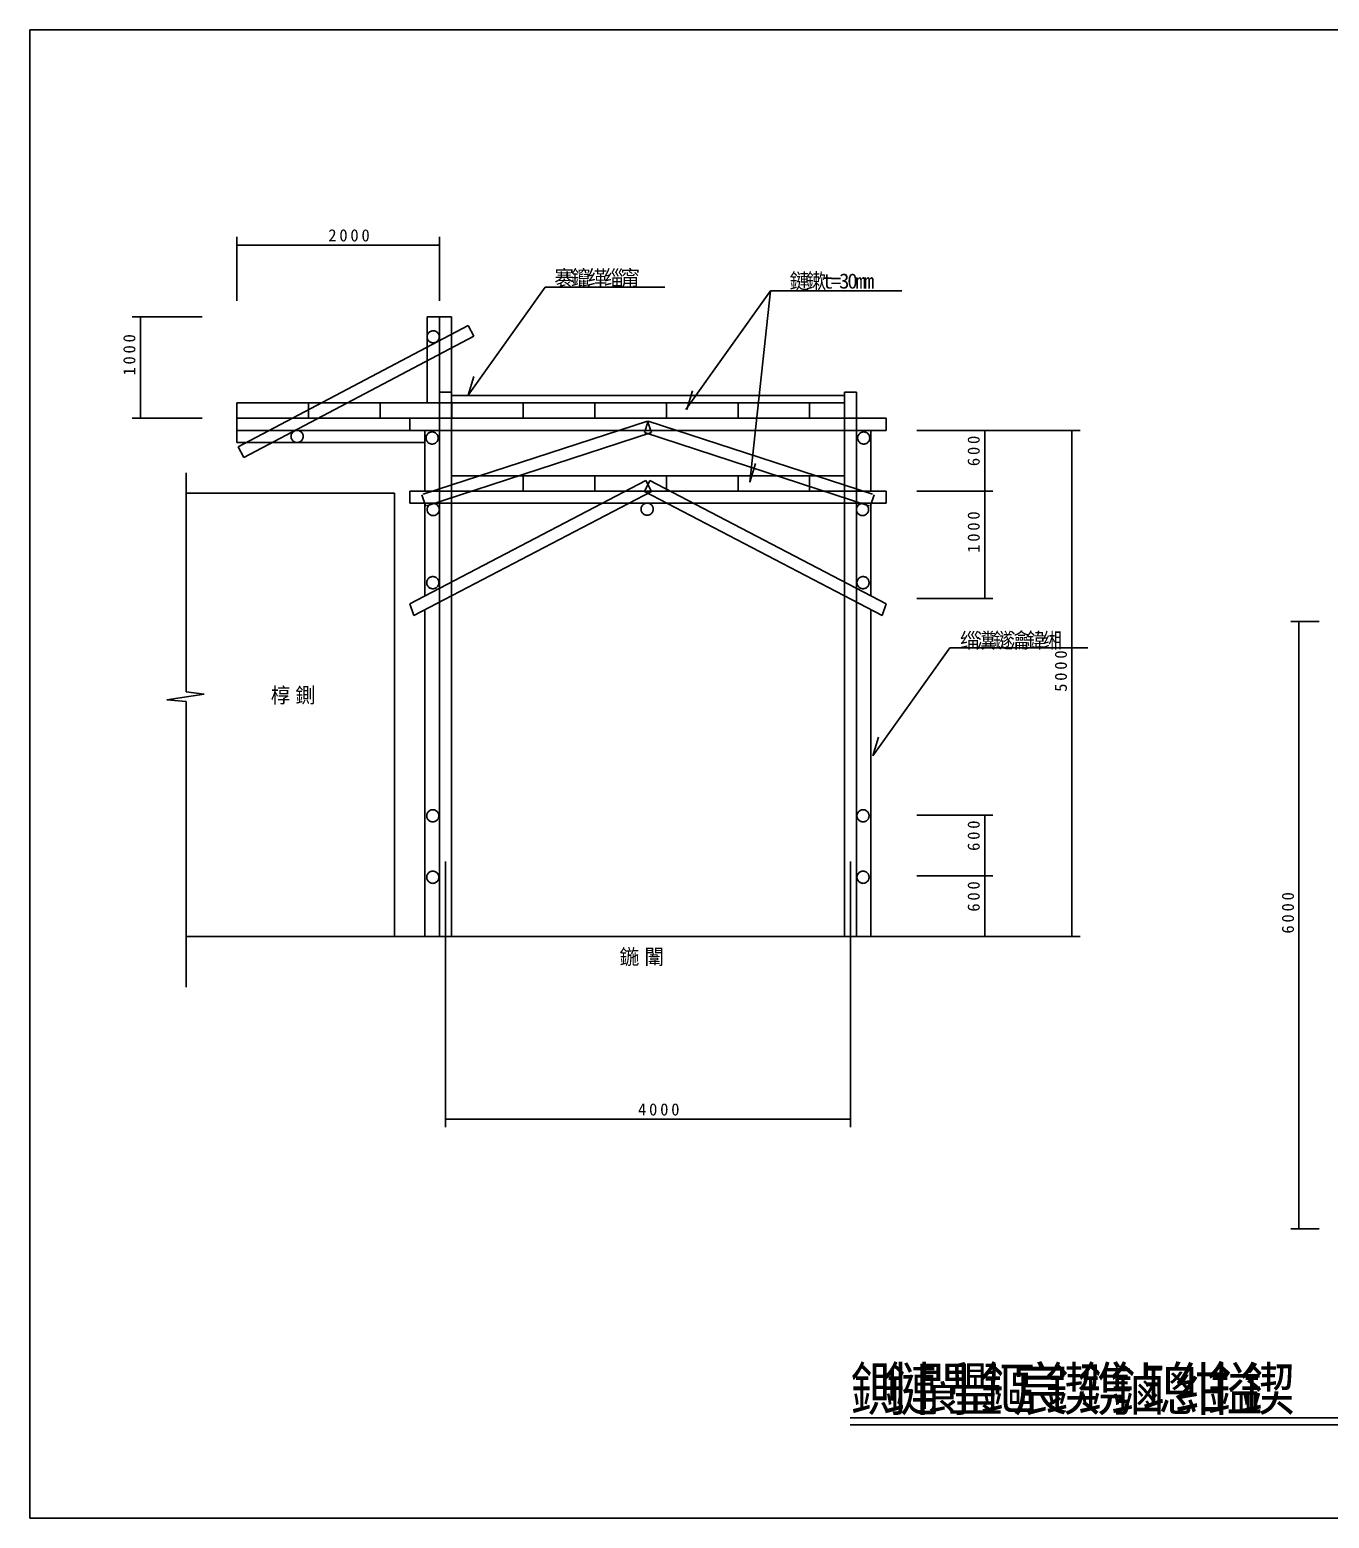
# Model space of a CAD drawing. Header units: metres. Extents: x 0 to 416, y 0 to 294.
# Drawn here: x 0 to 256.7, y 0 to 294 of the extents above; entities that cross this region are included whole.
import ezdxf

# ---------------------------------------------------------------- set-up
doc = ezdxf.new("R2010")
doc.units = ezdxf.units.M

msp = doc.modelspace()

# ---------------------------------------------------------------- linework, layer by layer
for p, q in [((415.8, 294), (0, 294)), ((0, 294), (0, 0)), ((40.9, 240.43), (40.9, 253.07)), ((80.9, 240.43), (80.9, 253.07)), ((80.9, 251.47), (40.9, 251.47)), ((101.8, 243.13), (86.59, 221.83)), ((101.8, 243.13), (125.44, 243.13)), ((146.34, 242.46), (129.58, 218.99)), ((146.34, 242.46), (142.21, 204.64)), ((146.34, 242.46), (172.25, 242.46)), ((34.03, 237.28), (20.25, 237.28)), ((21.85, 237.28), (21.85, 217.28)), ((41.18, 211.63), (86.58, 235.62)), ((78.5, 237.28), (78.5, 220.28)), ((80.9, 237.28), (78.5, 237.28)), ((83.3, 237.28), (80.9, 237.28)), ((80.9, 237.28), (80.9, 222.41)), ((83.3, 222.41), (83.3, 237.28)), ((87.7, 233.5), (86.58, 235.62)), ((42.3, 209.51), (87.7, 233.5)), ((86.59, 221.83), (87.7, 225.5)), ((83.3, 222.41), (80.9, 222.41)), ((80.9, 222.41), (80.9, 114.88)), ((83.3, 114.88), (83.3, 222.41)), ((83.3, 221.77), (160.9, 221.77)), ((129.82, 218.99), (130.93, 222.66)), ((163.3, 222.41), (160.9, 222.41)), ((160.9, 222.41), (160.9, 114.88)), ((163.3, 114.88), (163.3, 222.41)), ((40.9, 217.28), (40.9, 220.28)), ((40.9, 220.28), (55.05, 220.28)), ((55.05, 217.28), (55.05, 220.28)), ((55.05, 220.28), (69.2, 220.28)), ((55.05, 220.28), (55.05, 217.28)), ((69.2, 220.28), (69.2, 217.28)), ((69.2, 217.28), (69.2, 220.28)), ((69.2, 220.28), (83.35, 220.28)), ((83.3, 217.28), (83.3, 220.28)), ((83.3, 220.28), (97.45, 220.28)), ((83.35, 220.28), (83.35, 217.28)), ((97.45, 217.28), (97.45, 220.28)), ((97.45, 220.28), (111.6, 220.28)), ((97.45, 220.28), (97.45, 217.28)), ((111.6, 220.28), (111.6, 217.28)), ((111.6, 217.28), (111.6, 220.28)), ((111.6, 220.28), (125.75, 220.28)), ((125.75, 217.28), (125.75, 220.28)), ((125.75, 220.28), (139.9, 220.28)), ((125.75, 220.28), (125.75, 217.28)), ((139.9, 220.28), (139.9, 217.28)), ((154.05, 220.28), (139.9, 220.28)), ((139.9, 220.28), (139.9, 217.28)), ((160.9, 220.28), (154.05, 220.28)), ((154.05, 220.28), (154.05, 217.28)), ((154.05, 217.28), (154.05, 220.28)), ((34.08, 217.28), (20.25, 217.28)), ((75.05, 217.28), (40.9, 217.28)), ((55.05, 217.28), (40.9, 217.28)), ((40.9, 214.88), (40.9, 217.28)), ((40.9, 214.88), (40.9, 212.48)), ((75.05, 214.88), (40.9, 214.88)), ((69.2, 217.28), (55.05, 217.28)), ((83.35, 217.28), (69.2, 217.28)), ((169.15, 217.28), (75.05, 217.28)), ((75.05, 217.28), (75.05, 214.88)), ((75.05, 214.88), (169.15, 214.88)), ((122.05, 216.72), (77.71, 202.25)), ((78.05, 214.88), (78.05, 202.88)), ((80.9, 217.28), (78.23, 217.28)), ((97.45, 217.28), (83.3, 217.28)), ((111.6, 217.28), (97.45, 217.28)), ((125.75, 217.28), (111.6, 217.28)), ((122.15, 216.72), (121.4, 214.44)), ((122.05, 216.72), (122.8, 214.44)), ((122.15, 216.72), (166.49, 202.25)), ((139.9, 217.28), (125.75, 217.28)), ((139.9, 217.28), (154.05, 217.28)), ((154.05, 217.28), (168.2, 217.28)), ((166.15, 214.88), (166.15, 202.88)), ((169.15, 217.28), (169.15, 214.88)), ((175.23, 214.88), (190.23, 214.88)), ((176.73, 214.88), (207.46, 214.88)), ((188.63, 202.88), (188.63, 214.88)), ((205.86, 214.88), (205.86, 114.88)), ((40.9, 212.48), (78.05, 212.48)), ((122.8, 214.44), (78.45, 199.97)), ((121.4, 214.44), (165.75, 199.97)), ((42.3, 209.51), (41.18, 211.63)), ((30.9, 206.48), (30.9, 163.24)), ((83.3, 202.88), (83.3, 205.88)), ((83.3, 205.88), (97.45, 205.88)), ((97.45, 202.88), (97.45, 205.88)), ((97.45, 205.88), (111.6, 205.88)), ((97.45, 205.88), (97.45, 202.88)), ((111.6, 205.88), (111.6, 202.88)), ((111.6, 202.88), (111.6, 205.88)), ((111.6, 205.88), (125.75, 205.88)), ((125.75, 202.88), (125.75, 205.88)), ((125.75, 205.88), (139.9, 205.88)), ((125.75, 205.88), (125.75, 202.88)), ((139.9, 205.88), (139.9, 202.88)), ((154.05, 205.88), (139.9, 205.88)), ((139.9, 205.88), (139.9, 202.88)), ((142.21, 204.64), (143.32, 208.31)), ((154.05, 202.88), (154.05, 205.88)), ((160.9, 205.88), (154.05, 205.88)), ((154.05, 205.88), (154.05, 202.88)), ((121.69, 204.96), (75.05, 180.62)), ((169.15, 202.88), (75.05, 202.88)), ((75.05, 202.88), (75.05, 200.48)), ((97.45, 202.88), (83.3, 202.88)), ((111.6, 202.88), (97.45, 202.88)), ((125.75, 202.88), (111.6, 202.88)), ((122.51, 204.96), (121.4, 202.83)), ((121.69, 204.96), (122.8, 202.83)), ((122.51, 204.96), (169.15, 180.62)), ((139.9, 202.88), (125.75, 202.88)), ((139.9, 202.88), (154.05, 202.88)), ((154.05, 202.88), (160.9, 202.88)), ((163.3, 202.88), (168.2, 202.88)), ((169.15, 202.88), (163.3, 202.88)), ((169.15, 202.88), (169.15, 200.48)), ((175.23, 202.88), (190.23, 202.88)), ((175.23, 202.88), (190.23, 202.88)), ((188.63, 202.88), (188.63, 181.68)), ((30.9, 202.48), (72.05, 202.48)), ((72.05, 202.48), (72.05, 114.88)), ((75.05, 200.48), (169.15, 200.48)), ((122.8, 202.83), (75.85, 178.33)), ((77.43, 202.12), (78.23, 199.86)), ((78.05, 200.48), (78.05, 182.19)), ((79.64, 200.48), (79.64, 200.43)), ((121.4, 202.83), (168.35, 178.33)), ((166.77, 202.12), (165.97, 199.86)), ((166.15, 200.48), (166.15, 182.19)), ((75.05, 180.62), (75.85, 178.33)), ((78.05, 179.48), (78.05, 114.88)), ((166.15, 179.48), (166.15, 114.88)), ((169.15, 180.62), (168.35, 178.33)), ((175.23, 181.68), (190.23, 181.68)), ((254.7, 177.14), (249.1, 177.14)), ((250.7, 57.14), (250.7, 177.14)), ((181.72, 171.91), (166.51, 150.61)), ((181.72, 171.91), (209.02, 171.91)), ((34.45, 162.74), (27.06, 161.63)), ((30.9, 163.24), (34.45, 162.74)), ((27.06, 161.63), (30.9, 161.35)), ((30.9, 161.35), (30.9, 104.88)), ((166.51, 150.61), (167.63, 154.28)), ((175.23, 138.88), (190.23, 138.88)), ((188.63, 138.88), (188.63, 126.88)), ((82.1, 114.88), (82.1, 129.74)), ((162.1, 129.74), (162.1, 114.88)), ((175.23, 126.88), (190.23, 126.88)), ((175.23, 126.88), (190.23, 126.88)), ((188.63, 114.88), (188.63, 126.88)), ((30.9, 114.88), (180.32, 114.88)), ((82.1, 114.88), (82.1, 77.22)), ((162.1, 114.88), (162.1, 77.22)), ((175.23, 114.88), (190.23, 114.88)), ((177.27, 114.88), (207.46, 114.88)), ((82.1, 78.82), (162.1, 78.82)), ((254.7, 57.14), (249.1, 57.14)), ((162.08, 19.86), (272.44, 19.86)), ((162.08, 18.43), (272.99, 18.43)), ((0, 0), (415.8, 0))]:
    msp.add_line(p, q)
for points in [[(80.9, 233.35), (80.89, 233.46), (80.88, 233.58), (80.85, 233.69), (80.81, 233.8), (80.76, 233.91), (80.7, 234.01), (80.63, 234.11), (80.55, 234.19), (80.46, 234.27), (80.37, 234.34), (80.27, 234.4), (80.16, 234.45), (80.05, 234.49), (79.93, 234.52), (79.82, 234.54), (79.7, 234.55), (79.58, 234.54), (79.47, 234.52), (79.35, 234.49), (79.24, 234.45), (79.13, 234.4), (79.03, 234.34), (78.94, 234.27), (78.85, 234.19), (78.77, 234.11), (78.7, 234.01), (78.64, 233.91), (78.59, 233.8), (78.55, 233.69), (78.52, 233.58), (78.51, 233.46), (78.5, 233.35), (78.51, 233.23), (78.52, 233.11), (78.55, 233), (78.59, 232.89), (78.64, 232.78), (78.7, 232.68), (78.77, 232.58), (78.85, 232.5), (78.94, 232.42), (79.03, 232.35), (79.13, 232.29), (79.24, 232.24), (79.35, 232.2), (79.47, 232.17), (79.58, 232.15), (79.7, 232.15), (79.82, 232.15), (79.93, 232.17), (80.05, 232.2), (80.16, 232.24), (80.27, 232.29), (80.37, 232.35), (80.46, 232.42), (80.55, 232.5), (80.63, 232.58), (80.7, 232.68), (80.76, 232.78), (80.81, 232.89), (80.85, 233), (80.88, 233.11), (80.89, 233.23), (80.9, 233.35)], [(54, 213.68), (54, 213.8), (53.98, 213.91), (53.95, 214.03), (53.91, 214.14), (53.86, 214.24), (53.8, 214.34), (53.73, 214.44), (53.65, 214.53), (53.56, 214.61), (53.47, 214.68), (53.37, 214.74), (53.26, 214.79), (53.15, 214.83), (53.04, 214.85), (52.92, 214.87), (52.8, 214.88), (52.69, 214.87), (52.57, 214.85), (52.45, 214.83), (52.34, 214.79), (52.24, 214.74), (52.14, 214.68), (52.04, 214.61), (51.95, 214.53), (51.88, 214.44), (51.81, 214.34), (51.74, 214.24), (51.69, 214.14), (51.65, 214.03), (51.63, 213.91), (51.61, 213.8), (51.6, 213.68), (51.61, 213.56), (51.63, 213.44), (51.65, 213.33), (51.69, 213.22), (51.74, 213.11), (51.81, 213.01), (51.88, 212.92), (51.95, 212.83), (52.04, 212.75), (52.14, 212.68), (52.24, 212.62), (52.34, 212.57), (52.45, 212.53), (52.57, 212.5), (52.69, 212.48), (52.8, 212.48), (52.92, 212.48), (53.04, 212.5), (53.15, 212.53), (53.26, 212.57), (53.37, 212.62), (53.47, 212.68), (53.56, 212.75), (53.65, 212.83), (53.73, 212.92), (53.8, 213.01), (53.86, 213.11), (53.91, 213.22), (53.95, 213.33), (53.98, 213.44), (54, 213.56), (54, 213.68)], [(80.68, 213.37), (80.67, 213.49), (80.65, 213.61), (80.62, 213.72), (80.58, 213.83), (80.53, 213.94), (80.47, 214.04), (80.4, 214.13), (80.32, 214.22), (80.24, 214.3), (80.14, 214.37), (80.04, 214.43), (79.94, 214.48), (79.82, 214.52), (79.71, 214.55), (79.59, 214.57), (79.48, 214.57), (79.36, 214.57), (79.24, 214.55), (79.13, 214.52), (79.02, 214.48), (78.91, 214.43), (78.81, 214.37), (78.71, 214.3), (78.63, 214.22), (78.55, 214.13), (78.48, 214.04), (78.42, 213.94), (78.37, 213.83), (78.33, 213.72), (78.3, 213.61), (78.28, 213.49), (78.28, 213.37), (78.28, 213.25), (78.3, 213.14), (78.33, 213.02), (78.37, 212.91), (78.42, 212.81), (78.48, 212.7), (78.55, 212.61), (78.63, 212.52), (78.71, 212.44), (78.81, 212.37), (78.91, 212.31), (79.02, 212.26), (79.13, 212.22), (79.24, 212.19), (79.36, 212.18), (79.48, 212.17), (79.59, 212.18), (79.71, 212.19), (79.82, 212.22), (79.94, 212.26), (80.04, 212.31), (80.14, 212.37), (80.24, 212.44), (80.32, 212.52), (80.4, 212.61), (80.47, 212.7), (80.53, 212.81), (80.58, 212.91), (80.62, 213.02), (80.65, 213.14), (80.67, 213.25), (80.68, 213.37)], [(165.92, 213.37), (165.92, 213.49), (165.9, 213.61), (165.87, 213.72), (165.83, 213.83), (165.78, 213.94), (165.72, 214.04), (165.65, 214.13), (165.57, 214.22), (165.49, 214.3), (165.39, 214.37), (165.29, 214.43), (165.18, 214.48), (165.07, 214.52), (164.96, 214.55), (164.84, 214.57), (164.72, 214.57), (164.61, 214.57), (164.49, 214.55), (164.38, 214.52), (164.27, 214.48), (164.16, 214.43), (164.06, 214.37), (163.96, 214.3), (163.88, 214.22), (163.8, 214.13), (163.73, 214.04), (163.67, 213.94), (163.62, 213.83), (163.58, 213.72), (163.55, 213.61), (163.53, 213.49), (163.52, 213.37), (163.53, 213.25), (163.55, 213.14), (163.58, 213.02), (163.62, 212.91), (163.67, 212.81), (163.73, 212.7), (163.8, 212.61), (163.88, 212.52), (163.96, 212.44), (164.06, 212.37), (164.16, 212.31), (164.27, 212.26), (164.38, 212.22), (164.49, 212.19), (164.61, 212.18), (164.72, 212.17), (164.84, 212.18), (164.96, 212.19), (165.07, 212.22), (165.18, 212.26), (165.29, 212.31), (165.39, 212.37), (165.49, 212.44), (165.57, 212.52), (165.65, 212.61), (165.72, 212.7), (165.78, 212.81), (165.83, 212.91), (165.87, 213.02), (165.9, 213.14), (165.92, 213.25), (165.92, 213.37)], [(80.9, 199.24), (80.89, 199.35), (80.88, 199.47), (80.85, 199.58), (80.81, 199.7), (80.76, 199.8), (80.7, 199.9), (80.63, 200), (80.55, 200.08), (80.46, 200.16), (80.37, 200.23), (80.26, 200.29), (80.16, 200.34), (80.05, 200.38), (79.93, 200.41), (79.82, 200.43), (79.7, 200.44), (79.58, 200.43), (79.46, 200.41), (79.35, 200.38), (79.24, 200.34), (79.13, 200.29), (79.03, 200.23), (78.94, 200.16), (78.85, 200.08), (78.77, 200), (78.7, 199.9), (78.64, 199.8), (78.59, 199.7), (78.55, 199.58), (78.52, 199.47), (78.5, 199.35), (78.5, 199.24), (78.5, 199.12), (78.52, 199), (78.55, 198.89), (78.59, 198.78), (78.64, 198.67), (78.7, 198.57), (78.77, 198.47), (78.85, 198.39), (78.94, 198.31), (79.03, 198.24), (79.13, 198.18), (79.24, 198.13), (79.35, 198.09), (79.46, 198.06), (79.58, 198.04), (79.7, 198.04), (79.82, 198.04), (79.93, 198.06), (80.05, 198.09), (80.16, 198.13), (80.26, 198.18), (80.37, 198.24), (80.46, 198.31), (80.55, 198.39), (80.63, 198.47), (80.7, 198.57), (80.76, 198.67), (80.81, 198.78), (80.85, 198.89), (80.88, 199), (80.89, 199.12), (80.9, 199.24)], [(123.15, 199.31), (123.15, 199.43), (123.13, 199.55), (123.1, 199.66), (123.06, 199.77), (123.01, 199.88), (122.95, 199.98), (122.88, 200.07), (122.8, 200.16), (122.71, 200.24), (122.62, 200.31), (122.52, 200.37), (122.41, 200.42), (122.3, 200.46), (122.19, 200.49), (122.07, 200.51), (121.95, 200.51), (121.83, 200.51), (121.72, 200.49), (121.6, 200.46), (121.49, 200.42), (121.39, 200.37), (121.28, 200.31), (121.19, 200.24), (121.1, 200.16), (121.02, 200.07), (120.95, 199.98), (120.89, 199.88), (120.84, 199.77), (120.8, 199.66), (120.77, 199.55), (120.76, 199.43), (120.75, 199.31), (120.76, 199.19), (120.77, 199.08), (120.8, 198.96), (120.84, 198.85), (120.89, 198.75), (120.95, 198.65), (121.02, 198.55), (121.1, 198.46), (121.19, 198.38), (121.28, 198.31), (121.39, 198.25), (121.49, 198.2), (121.6, 198.16), (121.72, 198.13), (121.83, 198.12), (121.95, 198.11), (122.07, 198.12), (122.19, 198.13), (122.3, 198.16), (122.41, 198.2), (122.52, 198.25), (122.62, 198.31), (122.71, 198.38), (122.8, 198.46), (122.88, 198.55), (122.95, 198.65), (123.01, 198.75), (123.06, 198.85), (123.1, 198.96), (123.13, 199.08), (123.15, 199.19), (123.15, 199.31)], [(165.7, 199.24), (165.7, 199.35), (165.68, 199.47), (165.65, 199.58), (165.61, 199.7), (165.56, 199.8), (165.5, 199.9), (165.43, 200), (165.35, 200.08), (165.26, 200.16), (165.17, 200.23), (165.07, 200.29), (164.96, 200.34), (164.85, 200.38), (164.74, 200.41), (164.62, 200.43), (164.5, 200.44), (164.38, 200.43), (164.27, 200.41), (164.15, 200.38), (164.04, 200.34), (163.94, 200.29), (163.84, 200.23), (163.74, 200.16), (163.65, 200.08), (163.57, 200), (163.5, 199.9), (163.44, 199.8), (163.39, 199.7), (163.35, 199.58), (163.32, 199.47), (163.31, 199.35), (163.3, 199.24), (163.31, 199.12), (163.32, 199), (163.35, 198.89), (163.39, 198.78), (163.44, 198.67), (163.5, 198.57), (163.57, 198.47), (163.65, 198.39), (163.74, 198.31), (163.84, 198.24), (163.94, 198.18), (164.04, 198.13), (164.15, 198.09), (164.27, 198.06), (164.38, 198.04), (164.5, 198.04), (164.62, 198.04), (164.74, 198.06), (164.85, 198.09), (164.96, 198.13), (165.07, 198.18), (165.17, 198.24), (165.26, 198.31), (165.35, 198.39), (165.43, 198.47), (165.5, 198.57), (165.56, 198.67), (165.61, 198.78), (165.65, 198.89), (165.68, 199), (165.7, 199.12), (165.7, 199.24)], [(80.81, 184.79), (80.8, 184.91), (80.78, 185.02), (80.76, 185.14), (80.72, 185.25), (80.67, 185.35), (80.6, 185.46), (80.53, 185.55), (80.46, 185.64), (80.37, 185.72), (80.27, 185.79), (80.17, 185.85), (80.07, 185.9), (79.96, 185.94), (79.84, 185.97), (79.72, 185.98), (79.61, 185.99), (79.49, 185.98), (79.37, 185.97), (79.26, 185.94), (79.15, 185.9), (79.04, 185.85), (78.94, 185.79), (78.85, 185.72), (78.76, 185.64), (78.68, 185.55), (78.61, 185.46), (78.55, 185.35), (78.5, 185.25), (78.46, 185.14), (78.43, 185.02), (78.41, 184.91), (78.41, 184.79), (78.41, 184.67), (78.43, 184.56), (78.46, 184.44), (78.5, 184.33), (78.55, 184.22), (78.61, 184.12), (78.68, 184.03), (78.76, 183.94), (78.85, 183.86), (78.94, 183.79), (79.04, 183.73), (79.15, 183.68), (79.26, 183.64), (79.37, 183.61), (79.49, 183.6), (79.61, 183.59), (79.72, 183.6), (79.84, 183.61), (79.96, 183.64), (80.07, 183.68), (80.17, 183.73), (80.27, 183.79), (80.37, 183.86), (80.46, 183.94), (80.53, 184.03), (80.6, 184.12), (80.67, 184.22), (80.72, 184.33), (80.76, 184.44), (80.78, 184.56), (80.8, 184.67), (80.81, 184.79)], [(165.79, 184.79), (165.79, 184.91), (165.77, 185.02), (165.74, 185.14), (165.7, 185.25), (165.65, 185.35), (165.59, 185.46), (165.52, 185.55), (165.44, 185.64), (165.36, 185.72), (165.26, 185.79), (165.16, 185.85), (165.05, 185.9), (164.94, 185.94), (164.83, 185.97), (164.71, 185.98), (164.59, 185.99), (164.48, 185.98), (164.36, 185.97), (164.25, 185.94), (164.13, 185.9), (164.03, 185.85), (163.93, 185.79), (163.83, 185.72), (163.75, 185.64), (163.67, 185.55), (163.6, 185.46), (163.54, 185.35), (163.49, 185.25), (163.45, 185.14), (163.42, 185.02), (163.4, 184.91), (163.39, 184.79), (163.4, 184.67), (163.42, 184.56), (163.45, 184.44), (163.49, 184.33), (163.54, 184.22), (163.6, 184.12), (163.67, 184.03), (163.75, 183.94), (163.83, 183.86), (163.93, 183.79), (164.03, 183.73), (164.13, 183.68), (164.25, 183.64), (164.36, 183.61), (164.48, 183.6), (164.59, 183.59), (164.71, 183.6), (164.83, 183.61), (164.94, 183.64), (165.05, 183.68), (165.16, 183.73), (165.26, 183.79), (165.36, 183.86), (165.44, 183.94), (165.52, 184.03), (165.59, 184.12), (165.65, 184.22), (165.7, 184.33), (165.74, 184.44), (165.77, 184.56), (165.79, 184.67), (165.79, 184.79)], [(80.81, 138.74), (80.8, 138.86), (80.78, 138.97), (80.76, 139.09), (80.72, 139.2), (80.67, 139.31), (80.6, 139.41), (80.53, 139.5), (80.46, 139.59), (80.37, 139.67), (80.27, 139.74), (80.17, 139.8), (80.07, 139.85), (79.96, 139.89), (79.84, 139.92), (79.72, 139.93), (79.61, 139.94), (79.49, 139.93), (79.37, 139.92), (79.26, 139.89), (79.15, 139.85), (79.04, 139.8), (78.94, 139.74), (78.85, 139.67), (78.76, 139.59), (78.68, 139.5), (78.61, 139.41), (78.55, 139.31), (78.5, 139.2), (78.46, 139.09), (78.43, 138.97), (78.41, 138.86), (78.41, 138.74), (78.41, 138.62), (78.43, 138.51), (78.46, 138.39), (78.5, 138.28), (78.55, 138.17), (78.61, 138.07), (78.68, 137.98), (78.76, 137.89), (78.85, 137.81), (78.94, 137.74), (79.04, 137.68), (79.15, 137.63), (79.26, 137.59), (79.37, 137.56), (79.49, 137.55), (79.61, 137.54), (79.72, 137.55), (79.84, 137.56), (79.96, 137.59), (80.07, 137.63), (80.17, 137.68), (80.27, 137.74), (80.37, 137.81), (80.46, 137.89), (80.53, 137.98), (80.6, 138.07), (80.67, 138.17), (80.72, 138.28), (80.76, 138.39), (80.78, 138.51), (80.8, 138.62), (80.81, 138.74)], [(165.79, 138.74), (165.79, 138.86), (165.77, 138.97), (165.74, 139.09), (165.7, 139.2), (165.65, 139.31), (165.59, 139.41), (165.52, 139.5), (165.44, 139.59), (165.36, 139.67), (165.26, 139.74), (165.16, 139.8), (165.05, 139.85), (164.94, 139.89), (164.83, 139.92), (164.71, 139.93), (164.59, 139.94), (164.48, 139.93), (164.36, 139.92), (164.25, 139.89), (164.13, 139.85), (164.03, 139.8), (163.93, 139.74), (163.83, 139.67), (163.75, 139.59), (163.67, 139.5), (163.6, 139.41), (163.54, 139.31), (163.49, 139.2), (163.45, 139.09), (163.42, 138.97), (163.4, 138.86), (163.39, 138.74), (163.4, 138.62), (163.42, 138.51), (163.45, 138.39), (163.49, 138.28), (163.54, 138.17), (163.6, 138.07), (163.67, 137.98), (163.75, 137.89), (163.83, 137.81), (163.93, 137.74), (164.03, 137.68), (164.13, 137.63), (164.25, 137.59), (164.36, 137.56), (164.48, 137.55), (164.59, 137.54), (164.71, 137.55), (164.83, 137.56), (164.94, 137.59), (165.05, 137.63), (165.16, 137.68), (165.26, 137.74), (165.36, 137.81), (165.44, 137.89), (165.52, 137.98), (165.59, 138.07), (165.65, 138.17), (165.7, 138.28), (165.74, 138.39), (165.77, 138.51), (165.79, 138.62), (165.79, 138.74)], [(80.81, 126.6), (80.8, 126.72), (80.78, 126.84), (80.76, 126.95), (80.72, 127.06), (80.67, 127.17), (80.6, 127.27), (80.53, 127.36), (80.46, 127.45), (80.37, 127.53), (80.27, 127.6), (80.17, 127.66), (80.07, 127.71), (79.96, 127.75), (79.84, 127.78), (79.72, 127.8), (79.61, 127.8), (79.49, 127.8), (79.37, 127.78), (79.26, 127.75), (79.15, 127.71), (79.04, 127.66), (78.94, 127.6), (78.85, 127.53), (78.76, 127.45), (78.68, 127.36), (78.61, 127.27), (78.55, 127.17), (78.5, 127.06), (78.46, 126.95), (78.43, 126.84), (78.41, 126.72), (78.41, 126.6), (78.41, 126.49), (78.43, 126.37), (78.46, 126.26), (78.5, 126.14), (78.55, 126.04), (78.61, 125.94), (78.68, 125.84), (78.76, 125.76), (78.85, 125.68), (78.94, 125.61), (79.04, 125.55), (79.15, 125.49), (79.26, 125.46), (79.37, 125.43), (79.49, 125.41), (79.61, 125.4), (79.72, 125.41), (79.84, 125.43), (79.96, 125.46), (80.07, 125.49), (80.17, 125.55), (80.27, 125.61), (80.37, 125.68), (80.46, 125.76), (80.53, 125.84), (80.6, 125.94), (80.67, 126.04), (80.72, 126.14), (80.76, 126.26), (80.78, 126.37), (80.8, 126.49), (80.81, 126.6)], [(165.79, 126.6), (165.79, 126.72), (165.77, 126.84), (165.74, 126.95), (165.7, 127.06), (165.65, 127.17), (165.59, 127.27), (165.52, 127.36), (165.44, 127.45), (165.36, 127.53), (165.26, 127.6), (165.16, 127.66), (165.05, 127.71), (164.94, 127.75), (164.83, 127.78), (164.71, 127.8), (164.59, 127.8), (164.48, 127.8), (164.36, 127.78), (164.25, 127.75), (164.13, 127.71), (164.03, 127.66), (163.93, 127.6), (163.83, 127.53), (163.75, 127.45), (163.67, 127.36), (163.6, 127.27), (163.54, 127.17), (163.49, 127.06), (163.45, 126.95), (163.42, 126.84), (163.4, 126.72), (163.39, 126.6), (163.4, 126.49), (163.42, 126.37), (163.45, 126.26), (163.49, 126.14), (163.54, 126.04), (163.6, 125.94), (163.67, 125.84), (163.75, 125.76), (163.83, 125.68), (163.93, 125.61), (164.03, 125.55), (164.13, 125.49), (164.25, 125.46), (164.36, 125.43), (164.48, 125.41), (164.59, 125.4), (164.71, 125.41), (164.83, 125.43), (164.94, 125.46), (165.05, 125.49), (165.16, 125.55), (165.26, 125.61), (165.36, 125.68), (165.44, 125.76), (165.52, 125.84), (165.59, 125.94), (165.65, 126.04), (165.7, 126.14), (165.74, 126.26), (165.77, 126.37), (165.79, 126.49), (165.79, 126.6)]]:
    msp.add_lwpolyline(points)

# ---------------------------------------------------------------- texts
for s, height, p in [('2', 2.4, (58.97, 252.2)), ('0', 2.4, (61.15, 252.2)), ('0', 2.4, (63.33, 252.2)), ('0', 2.4, (65.52, 252.2)), ('褰', 3, (103.62, 243.51)), ('鑹', 3, (106.88, 243.51)), ('甯', 3, (116.66, 243.51)), ('缂', 3, (110.14, 243.51)), ('缁', 3, (113.4, 243.51)), ('鏈', 3, (150.08, 242.88)), ('鏉', 3, (153.34, 242.88)), ('t', 3, (156.6, 242.88)), ('=', 3, (158.23, 242.88)), ('3', 3, (159.86, 242.88)), ('0', 3, (161.49, 242.88)), ('m', 3, (163.13, 242.88)), ('m', 3, (164.76, 242.88)), ('缁', 3, (183.72, 171.89)), ('瀵', 3, (186.98, 171.89)), ('鐩', 3, (190.24, 171.89)), ('瀹', 3, (193.5, 171.89)), ('鍏', 3, (196.76, 171.89)), ('缃', 3, (200.02, 171.89)), ('椁', 3, (47.6, 161.05)), ('鍘', 3, (52.49, 161.05)), ('鍦', 3, (116.5, 109.39)), ('闈', 3, (121.39, 109.39)), ('4', 2.4, (120.15, 79.55)), ('0', 2.4, (122.33, 79.55)), ('0', 2.4, (124.52, 79.55)), ('0', 2.4, (126.7, 79.55)), ('鍘', 8.42, (162.11, 21.3)), ('鏈', 8.42, (168.51, 21.3)), ('閬', 8.42, (174.92, 21.3)), ('璺', 8.42, (181.33, 21.3)), ('鏂', 8.42, (187.73, 21.3)), ('宸', 8.42, (194.14, 21.3)), ('鍥', 8.42, (200.55, 21.3)), ('鎸', 8.42, (206.95, 21.3)), ('鏀', 8.42, (213.36, 21.3)), ('璁', 8.42, (219.77, 21.3)), ('绀', 8.42, (226.17, 21.3)), ('鎰', 8.42, (232.58, 21.3)), ('鍥', 8.42, (238.98, 21.3))]:
    msp.add_text(s, height=height).set_placement(p)
for s, p in [('0', (20.85, 232.24)), ('0', (20.85, 230.06)), ('0', (20.85, 227.88)), ('1', (20.85, 225.7)), ('0', (187.63, 212.18)), ('0', (187.63, 210)), ('6', (187.63, 207.81)), ('0', (187.63, 197.24)), ('0', (187.63, 195.06)), ('0', (187.63, 192.88)), ('1', (187.63, 190.7)), ('0', (204.86, 169.78)), ('0', (204.86, 167.59)), ('0', (204.86, 165.41)), ('5', (204.86, 163.23)), ('0', (187.63, 136.18)), ('0', (187.63, 134)), ('6', (187.63, 131.81)), ('0', (187.63, 124.18)), ('0', (249.7, 122.03)), ('0', (187.63, 122)), ('6', (187.63, 119.81)), ('0', (249.7, 119.85)), ('0', (249.7, 117.66)), ('6', (249.7, 115.48))]:
    msp.add_text(s, height=2.4, rotation=90).set_placement(p)

doc.saveas('drawing.dxf')
